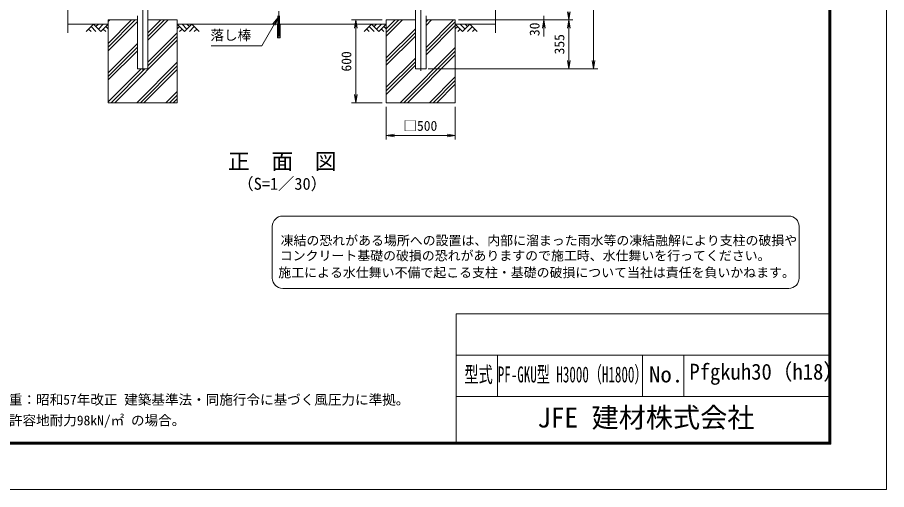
# Model space of a CAD drawing. Units: millimetres, scale not verified. Extents: x -6300 to 6300, y -4455 to 4455.
# Drawn here: x 0 to 6300, y -4455 to -1030 of the extents above; entities that cross this region are included whole.
import ezdxf
from ezdxf.enums import TextEntityAlignment as Align

# ---------------------------------------------------------------- set-up
doc = ezdxf.new("R2010")
doc.units = ezdxf.units.MM
doc.header["$LTSCALE"] = 30
doc.linetypes.add('USER1', pattern=[50.8, 31.75, -6.35, 6.35, -6.35])
for name, color, linetype, lineweight in [('0-0_D-STR1', 1, 'Continuous', 18), ('0-2_D-STR3', 3, 'Continuous', 13), ('0-3_D-BMK', 2, 'USER1', 13), ('0-4_D-STR4', 7, 'Continuous', 9), ('0-5_D-BGD', 7, 'Continuous', 9), ('0-6_D-DCR-HCH', 7, 'Continuous', 9), ('0-7_D-STR-DIM', 7, 'Continuous', 9), ('0-8_0', 7, 'Continuous', 9), ('0-9_D-STR-TXT', 7, 'Continuous', 9), ('0-A_D-TTL-TXT', 7, 'Continuous', 18), ('0-C_D-TTL', 7, 'Continuous', 9)]:
    doc.layers.add(name, color=color, linetype=linetype, lineweight=lineweight)
doc.styles.add('ＭＳ ゴシック', font='')
doc.styles.get('ＭＳ ゴシック').set_extended_font_data('MS Gothic')

# ---------------------------------------------------------------- blocks, each defined once
blk = doc.blocks.new('_Open')
at = {"layer": '0-8_0'}
blk.add_line((-30, 5), (0, 0), dxfattribs=at)
blk.add_lwpolyline([(-30, -5), (0, 0), (-30, 0)], dxfattribs=at)

msp = doc.modelspace()

# ---------------------------------------------------------------- linework, layer by layer
at = {"layer": '0-0_D-STR1'}
for p, q in [((946.31, 800.95), (946.31, -1404.05)), ((2885.81, 800.95), (2885.81, -1404.05)), ((946.31, -1404.05), (885.81, -1404.05)), ((2885.81, -1404.05), (2946.31, -1404.05))]:
    msp.add_line(p, q, dxfattribs=at)
for points in [[(946.31, -1404.05), (870.01, -1404.05), (870.01, -1019.05)], [(2885.81, -1404.05), (2962.11, -1404.05), (2962.11, -1019.05)]]:
    msp.add_lwpolyline(points, dxfattribs=at)
at = {"layer": '0-2_D-STR3'}
for p, q in [((1887.81, -1160.55), (1887.81, -1019.05)), ((1900.81, -1160.55), (1900.81, -1019.05)), ((1884.76, -1079.05), (1884.76, -1179.05)), ((1903.86, -1079.05), (1903.86, -1179.05)), ((1903.86, -1179.05), (1884.76, -1179.05)), ((1892.31, -1165.05), (1896.31, -1165.05))]:
    msp.add_line(p, q, dxfattribs=at)
for centre, start, end in [((1892.31, -1160.55), 180, 270), ((1896.31, -1160.55), 270, 0)]:
    msp.add_arc(centre, 4.5, start, end, dxfattribs=at)
at = {"layer": '0-3_D-BMK'}
for p, q in [((908.16, -1419.05), (908.16, 1990.95)), ((2923.96, -1419.05), (2923.96, 1990.95)), ((1894.31, -1174.96), (1894.31, -984.96))]:
    msp.add_line(p, q, dxfattribs=at)
at = {"layer": '0-4_D-STR4'}
for p, q in [((658.16, -1049.05), (870.01, -1049.05)), ((2885.81, -1049.05), (2673.96, -1049.05)), ((3173.96, -1049.05), (2962.11, -1049.05))]:
    msp.add_line(p, q, dxfattribs=at)
for points in [[(946.31, -1049.05), (1158.16, -1049.05), (1158.16, -1649.05), (658.16, -1649.05), (658.16, -1049.05)], [(2673.96, -1049.05), (2673.96, -1649.05), (3173.96, -1649.05), (3173.96, -1049.05)]]:
    msp.add_lwpolyline(points, dxfattribs=at)
at = {"layer": '0-5_D-BGD'}
for p, q in [((366.06, -1079.05), (658.16, -1079.05)), ((2673.96, -1079.05), (1158.16, -1079.05)), ((3466.06, -1079.05), (3173.96, -1079.05))]:
    msp.add_line(p, q, dxfattribs=at)
at = {"layer": '0-6_D-DCR-HCH'}
for p, q in [((658.16, -1059.99), (669.1, -1049.05)), ((658.16, -1245.61), (854.72, -1049.05)), ((658.16, -1219.09), (828.2, -1049.05)), ((658.16, -1272.12), (870.01, -1060.27)), ((946.31, -1196.11), (1093.36, -1049.05)), ((946.31, -1169.59), (1066.85, -1049.05)), ((946.31, -1143.07), (1040.33, -1049.05)), ((2673.96, -1165.51), (2790.42, -1049.05)), ((2673.96, -1139), (2763.9, -1049.05)), ((2673.96, -1112.48), (2737.39, -1049.05)), ((2962.11, -1089.49), (3002.55, -1049.05)), ((2962.11, -1062.98), (2976.04, -1049.05)), ((2962.11, -1248.59), (3161.65, -1049.05)), ((2962.11, -1275.11), (3173.96, -1063.26)), ((551.73, -1079.05), (498.52, -1132.26)), ((516.26, -1114.52), (534.08, -1132.26)), ((534, -1096.79), (569.63, -1132.26)), ((551.73, -1079.05), (604.95, -1132.26)), ((569.38, -1096.88), (587.21, -1079.05)), ((587.21, -1114.52), (622.68, -1079.05)), ((604.95, -1132.26), (658.16, -1079.05)), ((622.68, -1114.52), (640.5, -1132.26)), ((640.42, -1096.79), (658.16, -1114.44)), ((1211.37, -1132.26), (1158.16, -1079.05)), ((1175.9, -1096.79), (1158.16, -1114.44)), ((1193.63, -1114.52), (1175.81, -1132.26)), ((1229.11, -1114.52), (1193.63, -1079.05)), ((1264.58, -1079.05), (1211.37, -1132.26)), ((1246.84, -1096.79), (1229.11, -1079.05)), ((1282.32, -1096.79), (1246.68, -1132.26)), ((1264.58, -1079.05), (1317.79, -1132.26)), ((1300.06, -1114.52), (1282.24, -1132.26)), ((2567.53, -1079.05), (2514.32, -1132.26)), ((2532.06, -1114.52), (2549.88, -1132.26)), ((2549.8, -1096.79), (2585.43, -1132.26)), ((2567.53, -1079.05), (2620.75, -1132.26)), ((2585.27, -1096.79), (2603.01, -1079.05)), ((2603.01, -1114.52), (2638.48, -1079.05)), ((2620.75, -1132.26), (2673.96, -1079.05)), ((2638.48, -1114.52), (2656.3, -1132.26)), ((2656.22, -1096.79), (2673.96, -1114.44)), ((2673.96, -1324.61), (2885.81, -1112.76)), ((2962.11, -1301.63), (3173.96, -1089.78)), ((3227.17, -1132.26), (3173.96, -1079.05)), ((3191.7, -1096.79), (3173.96, -1114.44)), ((3209.43, -1114.52), (3191.61, -1132.26)), ((3244.91, -1114.52), (3209.43, -1079.05)), ((3280.38, -1079.05), (3227.17, -1132.26)), ((3262.74, -1096.88), (3244.91, -1079.05)), ((3298.12, -1096.79), (3262.48, -1132.26)), ((3280.38, -1079.05), (3333.59, -1132.26)), ((3315.86, -1114.52), (3298.04, -1132.26)), ((705.5, -1649.05), (1158.16, -1196.39)), ((946.31, -1355.2), (1158.16, -1143.35)), ((946.31, -1381.72), (1158.16, -1169.87)), ((2673.96, -1351.13), (2885.81, -1139.28)), ((2673.96, -1377.64), (2885.81, -1165.79)), ((658.16, -1431.22), (870.01, -1219.37)), ((658.16, -1457.74), (870.01, -1245.89)), ((2773.78, -1649.05), (3173.96, -1248.87)), ((658.16, -1484.26), (870.01, -1272.41)), ((2800.3, -1649.05), (3173.96, -1275.39)), ((2826.82, -1649.05), (3173.96, -1301.91)), ((864.6, -1649.05), (1158.16, -1355.49)), ((891.11, -1649.05), (1158.16, -1382)), ((2673.96, -1536.74), (2885.81, -1324.89)), ((2673.96, -1563.26), (2885.81, -1351.41)), ((2673.96, -1589.78), (2885.81, -1377.93)), ((658.16, -1643.35), (897.46, -1404.05)), ((678.98, -1649.05), (923.98, -1404.05)), ((917.63, -1649.05), (1158.16, -1408.52)), ((2985.92, -1649.05), (3173.96, -1461.01)), ((3012.43, -1649.05), (3173.96, -1487.52)), ((1076.73, -1649.05), (1158.16, -1567.62)), ((3038.95, -1649.05), (3173.96, -1514.04)), ((1103.24, -1649.05), (1158.16, -1594.14)), ((1129.76, -1649.05), (1158.16, -1620.65))]:
    msp.add_line(p, q, dxfattribs=at)
at = {"layer": '0-7_D-STR-DIM'}
for p, q in [((4176.06, -1344.05), (4176.06, 1915.95)), ((366.06, -1142.05), (366.06, 425.3)), ((3466.06, -1142.05), (3466.06, 425.3)), ((2643.96, -1049.05), (2422.18, -1049.05)), ((3196.06, -1049.05), (3846.06, -1049.05)), ((3196.06, -1049.05), (4026.06, -1049.05)), ((3196.06, -1049.05), (4026.06, -1049.05)), ((3816.06, -1049.05), (3816.06, -1019.05)), ((2452.18, -1589.05), (2452.18, -1109.05)), ((3816.06, -1109.05), (3816.06, -1169.05)), ((3996.06, -1109.05), (3996.06, -1344.05)), ((2976.31, -1404.05), (4206.06, -1404.05)), ((2976.31, -1404.05), (4026.06, -1404.05)), ((2643.96, -1649.05), (2422.18, -1649.05)), ((2673.96, -1679.05), (2673.96, -1915.98)), ((3173.96, -1679.05), (3173.96, -1915.98)), ((2733.96, -1885.98), (3113.96, -1885.98))]:
    msp.add_line(p, q, dxfattribs=at)
at = {"layer": '0-9_D-STR-TXT'}
msp.add_lwpolyline([(1404.57, -1237.45), (1771.06, -1237.45), (1889.53, -1032.25)], dxfattribs=at)
at = {"layer": '0-A_D-TTL-TXT', "color": 2}
for p, q in [((5591.04, -2470.87), (1922.71, -2470.87)), ((1847.71, -2545.87), (1847.71, -2920.87)), ((5666.04, -2920.87), (5666.04, -2545.87)), ((1922.71, -2995.87), (5591.04, -2995.87))]:
    msp.add_line(p, q, dxfattribs=at)
for centre, start, end in [((1922.71, -2545.87), 90, 180), ((5591.04, -2545.87), 0, 90), ((1922.71, -2920.87), 180, 270), ((5591.04, -2920.87), 270, 0)]:
    msp.add_arc(centre, 75, start, end, dxfattribs=at)
at = {"layer": '0-C_D-TTL'}
for p, q in [((3180, -3180), (3180, -4110)), ((3180, -3180), (5880, -3180)), ((3180, -3480), (5880, -3480)), ((3480, -3480), (3480, -3780)), ((4530, -3480), (4530, -3780)), ((4830, -3480), (4830, -3780)), ((3180, -3780), (5880, -3780))]:
    msp.add_line(p, q, dxfattribs=at)
at = {"layer": '0-C_D-TTL', "color": 2, "lineweight": 18}
msp.add_lwpolyline([(-6300, 4455), (6300, 4455), (6300, -4455), (-6300, -4455)], close=True, dxfattribs=at)
at = {"layer": '0-C_D-TTL'}
for points in [[(-5895, 4125), (5895, 4125), (5895, -4125), (-5895, -4125)], [(-5891.25, 4121.25), (5891.25, 4121.25), (5891.25, -4121.25), (-5891.25, -4121.25)], [(-5887.5, 4117.5), (5887.5, 4117.5), (5887.5, -4117.5), (-5887.5, -4117.5)], [(-5883.75, 4113.75), (5883.75, 4113.75), (5883.75, -4113.75), (-5883.75, -4113.75)], [(-5880, 4110), (5880, 4110), (5880, -4110), (-5880, -4110)]]:
    msp.add_lwpolyline(points, close=True, dxfattribs=at)

# ---------------------------------------------------------------- block references
at = {"layer": '0-7_D-STR-DIM', "xscale": 2, "yscale": 2}
for p, rotation in [((3996.06, -1049.05), 270), ((2452.18, -1049.05), 90), ((3816.06, -1049.05), 90), ((3996.06, -1049.05), 90), ((3996.06, -1404.05), 270), ((4176.06, -1404.05), 270), ((2452.18, -1649.05), 270), ((2673.96, -1885.98), 180)]:
    msp.add_blockref('_Open', p, dxfattribs=dict(at, rotation=rotation))
msp.add_blockref('_Open', (3173.96, -1885.98), dxfattribs=at)
at = {"layer": '0-9_D-STR-TXT', "xscale": 2, "yscale": 2, "rotation": 60}
msp.add_blockref('_Open', (1890.53, -1030.52), dxfattribs=at)

# ---------------------------------------------------------------- texts
at = {"layer": '0-7_D-STR-DIM', "style": 'ＭＳ ゴシック'}
for s, p in [('30', (3805.94, -1165.9)), ('355', (3985.94, -1298.89)), ('600', (2442.06, -1422.92))]:
    msp.add_text(s, height=72.14, rotation=90, dxfattribs=at).set_placement(p, align=Align.BOTTOM_LEFT)
msp.add_text('□500', height=72.14, dxfattribs=at).set_placement((2797.73, -1874.35), align=Align.BOTTOM_LEFT)
at = {"layer": '0-9_D-STR-TXT', "style": 'ＭＳ ゴシック'}
msp.add_text('落し棒', height=72.14, dxfattribs=at).set_placement((1399.24, -1216.86), align=Align.BOTTOM_LEFT)
at = {"layer": '0-A_D-TTL-TXT', "style": 'ＭＳ ゴシック'}
for s, height, p in [('正\u3000面\u3000図', 115.5, (1526.21, -2166.43)), ('（S=1／30）', 86.66, (1594.43, -2306.22)), ('凍結の恐れがある場所への設置は、内部に溜まった雨水等の凍結融解により支柱の破損や', 68.62, (1907.98, -2702.88)), ('コンクリート基礎の破損の恐れがありますので施工時、水仕舞いを行ってください。', 68.62, (1901.82, -2813.01)), ('施工による水仕舞い不備で起こる支柱・基礎の破損について当社は責任を負いかねます。 ', 68.62, (1891.33, -2935.25)), ('（設計条件）風荷重：昭和57年改正 建築基準法・同施行令に基づく風圧力に準拠。', 72.14, (-848.67, -3860.4)), ('JFE 建材株式会社', 144.3, (3768.57, -4047.76)), ('（基礎条件）長期許容地耐力98kN/㎡ の場合。', 72.14, (-848.67, -4010.4))]:
    msp.add_text(s, height=height, dxfattribs=at).set_placement(p, align=Align.BOTTOM_LEFT)
for s, width, p in [('Pfgkuh30（h18）', 0.95, (4870.6, -3692.2)), ('型式', 0.65, (3240.4, -3712.2)), ('PF-GKU型 H3000（H1800）', 0.6, (3481.71, -3712.2)), ('No.', 1.05, (4578, -3712.2))]:
    msp.add_text(s, height=115.5, dxfattribs=dict(at, width=width)).set_placement(p, align=Align.BOTTOM_LEFT)

doc.saveas('drawing.dxf')
